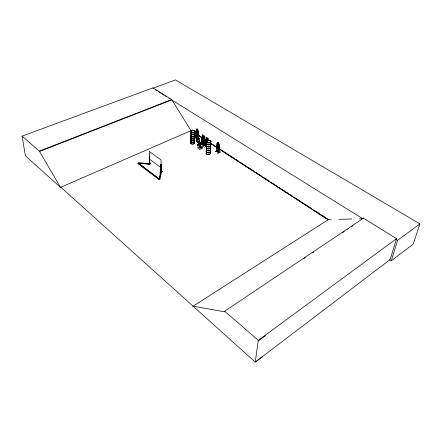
<?xml version="1.0" encoding="UTF-8"?>
<svg xmlns="http://www.w3.org/2000/svg" width="442" height="442" viewBox="0 0 442 442"><rect width="100%" height="100%" fill="white"/><g stroke="black" fill="none" stroke-linecap="round" stroke-linejoin="round"><path stroke-width="0.66" d="M262.294 356.799L255.238 362.081L60.819 187.22L60.493 187.391L25.393 155.794L22.1 136.119L152.926 87.897L171.689 99.56L191.016 130.644M198.016 130.572C196.242 129.882 196.756 129.152 196.491 129.931L196.43 131.639L196.756 132.6L197.414 133.025L197.861 130.815L197.519 130.28L198.265 131.031L197.966 138.981L195.823 137.595L195.972 137.285L196.154 137.7L196.193 130.18L195.999 137.722M195.85 137.622L196.386 129.523M196.856 129.854L196.894 128.876L197.602 129.329L197.541 130.268L197.552 129.357L196.889 128.937M196.778 139.517L199.359 138.473L196.784 139.363M196.795 139.49L199.254 138.263L196.894 139.589M198.11 131.412L197.762 138.86M198.027 131.451L198.309 131.539L198.06 138.937L195.85 137.6M200.11 142.429L198.85 143.202L200.375 144.186L201.624 143.606M199.502 142.628L199.475 143.291L199.972 143.611L200.381 142.772L199.502 142.628L200.381 142.772M199.883 142.451L199.856 143.114L200.353 143.435M199.972 143.611L199.999 142.948M199.883 147.982L200.226 147.821L199.883 147.982L200.055 143.948M200.977 143.142L201.005 142.479L200.508 142.158L200.099 142.998L201.629 143.407L200.381 143.993L198.861 143.009M202.58 148.004L200.651 146.75L202.58 148.042L199.889 149.274M200.209 147.998L200.381 143.965M200.48 142.821L200.508 142.158M200.602 144.749L203.077 143.457L200.613 144.595M200.596 143.318L200.624 142.655L200.127 142.335M203.795 142.573L204.132 141.854L203.812 142.617L202.099 141.517L202.016 138.009L203.983 138.921M201.845 143.54L202.436 134.722L204.143 135.821L204.353 136.904L204 145.633L204.099 135.854M201.906 144.175L202.132 136.777L202.419 136.865M202.044 143.667L202.331 136.91M202.132 143.628L202.248 140.921M202.823 146.158L205.397 145.098L202.812 146.031M204.066 145.567L203.773 145.495L204.193 138.003L204.088 145.589L201.966 144.341M204.364 147.192L206.834 146.042M202.828 146.042L205.397 145.098M201.276 143.407L201.353 143.285A0.751 0.431 65.1 0 1 202.022 143.197A0.751 0.431 65.1 0 1 202.276 144.274A0.751 0.431 65.1 0 1 201.513 143.993C194.839 142.733 206.143 143.871 199.353 143.153M206.276 137.23L205.596 146.727L205.839 143.274M205.906 141.915L206.232 137.197L207.989 138.296L208.105 140.644M206.149 139.379L205.906 146.805L205.679 146.645M206.199 140.015L205.823 146.843L205.574 146.711M205.906 146.805L205.762 146.556M207.248 142.655L206.519 142.18L206.591 141.247M206.53 142.678L206.712 139.202L207.397 139.644L207.315 141.368L206.966 140.313L206.508 140.921L206.873 142.031M206.629 148.683L206.624 148.667A2.144 1.199 2.9 0 0 206.944 150.263A2.144 1.199 2.9 0 0 209.696 150.44A2.144 1.199 2.9 0 0 210.326 148.96M207.707 141.031L207.436 138.899L206.751 138.457L206.348 138.965L206.16 142.446L206.497 143.412M208.132 140.628L207.989 138.296M215.392 151.733L217.873 150.407L215.398 151.578M218.63 143.777L218.685 142.843L217.906 142.374L217.37 145.158L217.702 146.136L218.403 146.589L218.823 146.092L218.928 144.357L218.575 143.805L219.359 144.589L218.851 152.65L216.608 151.181L217.077 143.158L217.376 143.004M219.094 145.009L218.597 152.496L219.094 145.009L219.387 145.103L218.939 152.612L216.696 151.142L217.132 143.175M216.762 151.313L217.353 143.794L216.889 151.252M220.144 151.888L217.679 153.076M218.575 143.805L218.685 142.843M396.518 238.658L258.299 340.34L255.238 362.081L390.175 259.515L396.518 238.658L363.479 218.149L224.702 311.201L224.647 311.842L193.093 306.184M200.06 143.484L200.392 143.506M160.043 179.176L161.435 171.932L160.75 171.888L159.347 178.888L160.043 179.176L159.352 179.132L138.457 163.142L137.915 163.385L158.816 179.386L159.369 179.12L138.457 163.142L150.004 164.142L138.468 163.38L138.556 162.755L150.092 163.755L146.7 163.529M159.352 179.132L160.75 171.888M150.004 164.142L150.087 163.518M363.324 218.751L363.479 218.149M197.165 141.048A0.746 0.425 65.4 0 0 196.486 140.213A0.746 0.425 65.4 0 0 196.27 141.026A0.746 0.425 65.4 0 0 197.022 141.578L199.005 143.418C199.292 141.589 194.64 139.368 199.115 143.02M199.005 143.418L199.182 142.987M389.562 259.692L391.297 260.813L397.557 240.393L419.9 223.873L175.496 79.919L152.932 88.245L152.926 87.897M419.9 223.873L413.27 244.045L391.297 260.813M202.176 135.501L202.453 134.766M210.11 141.225L209.95 141.213M207.74 142.412L207.497 142.318M207.281 142.346L207.85 142.208M203.182 137.782L202.491 138.324L202.906 139.666L202.375 140.418L202.618 140.6L203.049 139.97L203.64 141.263L203.204 139.865L203.729 139.053L203.309 137.722L203.845 136.976L203.613 136.799L203.176 137.434L202.585 136.13L203.011 137.534L202.508 138.258L203.055 139.55L203.718 139.103L203.143 137.838M148.214 164.369L150.877 163.048M194.137 130.976L194.253 130.92M191.784 132.081L191.894 131.992A2.083 1.122 1.9 0 0 190.955 133.473A2.083 1.122 1.9 0 0 193.74 134.064A2.083 1.122 1.9 0 0 194.707 132.589M194.729 132.705A2.111 1.138 1.9 0 1 193.745 134.197A2.111 1.138 1.9 0 1 190.927 133.6A2.111 1.138 1.9 0 1 191.916 132.103C191.927 131.539 191.115 132.202 191.8 131.815M219.204 147.087L218.862 147.849L217.105 146.711L216.956 145.633M197.082 136.981L194.613 138.075M215.37 151.694L217.845 150.523M200.397 146.551L199.27 143.672L199.569 143.556L200.801 146.352A0.746 0.425 64.9 0 1 201.425 147.357A0.746 0.425 64.9 0 1 200.817 147.589A0.746 0.425 64.9 0 1 200.469 146.517M218.619 152.214C220.989 153.352 213.259 149.147 218.762 152.197M197.977 138.716L196.071 137.55L197.944 138.716M160.882 171.927L161.137 172.374L161.043 159.916L149.341 151.462L149.578 163.844L149.877 163.905M160.882 172.209L161.242 172.319L160.965 164.468L160.921 172.236M149.893 163.65L149.562 163.8M198.132 145.219L199.298 143.578L198.977 143.302L197.762 144.711A0.746 0.42 65.1 0 0 197.231 145.092A0.746 0.42 65.1 0 0 197.856 146.009A0.746 0.42 65.1 0 0 198.171 145.308L199.353 143.722L199.06 143.678M206.42 143.081L206.176 142.899L206.718 142.147L206.292 140.832L206.834 140.015L206.408 138.6L207 139.91L207.674 139.418L207.138 140.202L207.541 141.462M207.591 142.435L207.9 142.352M199.287 143.749C199.165 142.103 196.248 147.192 199.11 143.457L199.298 143.578M199.077 143.385L197.093 141.545A0.746 0.425 65.4 0 1 196.342 140.992A0.746 0.425 65.4 0 1 196.557 140.18A0.746 0.425 65.4 0 1 197.237 141.015L197.171 141.142M258.211 340.981L265.465 335.716M206.094 140.926L206.11 140.324L206.602 140.666M303.571 258.863L305.289 257.708M312.721 252.719L313.864 251.951M342.462 232.757L344.18 231.602M347.611 229.299L348.755 228.531M351.611 226.613L352.755 225.845M192.712 306.428L328.505 219.519L331.235 219.459M207.536 142.346L207.746 142.446M203.933 139.523L204.243 139.385L203.994 138.899M217.784 153.297L220.166 152.042M159.811 172.861L162.584 171.568M159.822 172.999L162.59 171.689M137.915 163.385L158.816 179.143L159.363 178.883M200.171 146.44L197.48 147.7L199.889 149.313M200.867 146.363L199.27 143.672M207.315 141.086L205.878 140.445M199.475 143.672L201.469 143.899M219.331 144.606L219.116 144.092M217.105 146.711L218.873 147.794M199.447 140.573L199.419 143.208L199.508 140.573A0.751 0.431 65.4 0 0 199.624 139.666A0.751 0.431 65.4 0 0 198.856 139.247A0.751 0.431 65.4 0 0 199.005 140.296M200.624 142.655L201.005 142.479M207.364 140.164L206.618 139.694L206.602 140.606M161.164 164.617L160.866 164.518M203.85 145.241L202.049 144.164M202.839 146.186L205.298 145.026M201.911 140.468L202.099 141.517M217.851 143.307L217.365 142.965L219.105 144.114M217.144 143.661L217.353 143.794M199.115 142.97L199.071 140.368L199.044 143.004L199.491 143.18M203.491 138.606L203.85 139.153M202.016 138.009L203.972 139.545L203.955 138.932M204.397 138.131L204.11 138.042M206.519 142.18L207.226 142.611M149.534 156.131L149.899 163.927M202.259 138.462L202.044 137.987M194.524 138.037L196.983 136.943M196.215 133.18L197.883 134.202L198.176 133.49L197.872 134.252L196.215 133.18L196.055 132.119L196.242 133.169M198.265 131.031L197.939 138.981M22.1 136.119L39.377 151.12L60.466 187.369L191.281 130.528M60.466 187.369L60.819 187.22M39.377 151.12L171.689 99.56M39.432 151.495L171.689 99.909L363.053 218.934M202.43 138.252L202.812 138.175M203.48 139.197L203.856 139.125M206.243 140.727L206.629 140.65M338.743 219.293L351.716 219.005M359.224 218.845L361.959 218.784M191.756 132.147L191.469 132.042M161.098 172.358L160.965 164.468M202 144.341L203.977 145.617M140.6 163.126L143.987 163.352M160.75 172.126L161.435 171.932M155.275 89.704L157.037 90.798M158.208 91.527L160.551 92.98M161.722 93.71L164.07 95.168M165.242 95.897L166.413 96.627M168.756 98.085L169.927 98.815M395.8 239.304L397.557 240.393M202.795 138.484L203.48 138.915L202.817 138.451M217.928 142.423L218.63 142.871M198.231 135.031L202.281 137.661M213.287 144.794L219.652 148.926M220.812 149.678L223.127 151.181M224.287 151.932L227.182 153.805M228.337 154.556L234.708 158.689M235.868 159.44L238.757 161.319M239.918 162.07L242.233 163.568M243.393 164.319L246.288 166.198M247.443 166.949L253.813 171.082M256.128 172.584L261.918 176.336M263.659 177.463L269.449 181.22M271.184 182.347L276.974 186.099M278.709 187.226L281.024 188.728M282.184 189.48L285.079 191.358M286.239 192.11L288.554 193.613M290.289 194.734L292.604 196.237M293.764 196.988L296.659 198.867M297.82 199.618L300.135 201.121M301.289 201.872L304.184 203.751M305.345 204.497L307.66 206M308.82 206.751L311.715 208.63M314.03 210.132L319.24 213.514M321.555 215.011L327.345 218.768M202.95 143.528L200.491 144.656M194.491 132.898L202.016 137.782M203.756 138.91L206.071 140.412M210.701 143.418L328.235 219.691M190.077 130.186L191.231 130.937M194.701 133.186L201.64 137.694M203.95 139.191L205.685 140.318M210.889 143.7L217.829 148.203M218.983 148.954L328.273 219.901M206.077 140.915L206.618 141.236L206.265 140.689M207.154 142.059L206.718 141.772L207.138 142.368M202.132 144.125L203.955 145.341M149.495 159.186L161.087 167.7M197.9 144.733L197.834 144.678A0.746 0.42 65.1 0 0 197.303 145.059A0.746 0.42 65.1 0 0 197.928 145.976A0.746 0.42 65.1 0 0 198.243 145.28L198.204 145.186M224.702 311.201L258.299 340.34M202.458 138.213L202.806 138.755M201.403 143.932L201.447 144.02A0.751 0.431 65.1 0 0 202.204 144.302A0.751 0.431 65.1 0 0 201.955 143.23A0.751 0.431 65.1 0 0 201.281 143.318M199.447 143.086A0.657 0.37 65.2 0 1 199.392 144.02A0.657 0.37 65.2 0 1 198.767 143.109A0.657 0.37 65.2 0 1 199.447 143.086L199.546 143.644M198.966 142.899A0.652 0.37 65.2 0 1 199.486 142.843A0.652 0.37 65.2 0 1 199.806 143.667A0.652 0.37 65.2 0 1 199.342 143.865M199.132 143.644A0.652 0.37 65.2 0 1 198.944 143.031M210.58 147.269A2.116 1.177 2.9 0 1 208.121 148.589A2.116 1.177 2.9 0 1 206.745 146.738M210.585 147.319A2.122 1.182 2.9 0 1 208.116 148.639A2.122 1.182 2.9 0 1 206.74 146.777M210.596 143.252A2.127 1.171 2.9 0 1 208.862 144.893A2.127 1.171 2.9 0 1 206.679 143.28M210.613 142.899A2.133 1.171 2.9 0 1 208.878 144.54A2.133 1.171 2.9 0 1 206.696 142.926M210.668 145.645A2.122 1.177 2.9 0 1 208.475 146.987A2.122 1.177 2.9 0 1 206.58 145.374M210.525 145.109A2.155 1.193 2.9 0 1 208.768 146.783A2.155 1.193 2.9 0 1 206.563 145.142M210.69 145.291A2.127 1.177 2.9 0 1 208.497 146.633A2.127 1.177 2.9 0 1 206.596 145.026M210.63 143.125A2.16 1.188 2.9 0 1 208.867 144.788A2.16 1.188 2.9 0 1 206.657 143.153M210.635 143.015A2.16 1.188 2.9 0 1 208.873 144.683A2.16 1.188 2.9 0 1 206.663 143.042M210.21 151.131A2.138 1.199 2.9 0 1 209.585 152.617A2.138 1.199 2.9 0 1 206.839 152.435A2.138 1.199 2.9 0 1 206.519 150.893M210.58 147.407A2.122 1.182 2.9 0 1 208.116 148.727A2.122 1.182 2.9 0 1 206.734 146.871M210.177 151.258A2.111 1.182 2.9 0 1 209.563 152.722A2.111 1.182 2.9 0 1 206.856 152.545A2.111 1.182 2.9 0 1 206.536 151.02M210.563 147.578A2.116 1.177 2.9 0 1 208.105 148.899A2.116 1.177 2.9 0 1 206.734 147.048M210.094 152.91A2.111 1.188 2.9 0 1 208.375 154.573A2.111 1.188 2.9 0 1 206.215 152.943M210.315 149.07A2.144 1.199 2.9 0 1 209.69 150.545A2.144 1.199 2.9 0 1 206.939 150.368A2.144 1.199 2.9 0 1 206.618 148.827M210.193 150.915A2.111 1.182 2.9 0 1 209.58 152.38A2.111 1.182 2.9 0 1 206.873 152.197A2.111 1.182 2.9 0 1 206.552 150.678M210.287 149.192A2.116 1.182 2.9 0 1 209.668 150.656A2.116 1.182 2.9 0 1 206.955 150.479A2.116 1.182 2.9 0 1 206.635 148.954M210.215 151.026A2.138 1.199 2.9 0 1 209.591 152.512A2.138 1.199 2.9 0 1 206.845 152.33A2.138 1.199 2.9 0 1 206.524 150.783M210.304 148.849A2.116 1.182 2.9 0 1 209.685 150.308A2.116 1.182 2.9 0 1 206.972 150.131A2.116 1.182 2.9 0 1 206.652 148.606M210.088 152.982A2.111 1.188 2.9 0 1 208.37 154.645A2.111 1.188 2.9 0 1 206.21 153.015M194.74 136.904A2.072 1.122 1.9 0 1 192.552 138.18A2.072 1.122 1.9 0 1 190.756 136.644A2.077 1.127 1.9 0 0 192.552 138.23A2.077 1.127 1.9 0 0 194.745 136.948M194.729 132.81A2.111 1.138 1.9 0 1 194.06 134.213A2.111 1.138 1.9 0 1 191.353 134.036A2.111 1.138 1.9 0 1 191.088 132.572M191.452 132.362A2.111 1.138 1.9 0 1 191.916 132.213M194.695 132.937A2.083 1.122 1.9 0 1 194.038 134.318A2.083 1.122 1.9 0 1 191.369 134.147A2.083 1.122 1.9 0 1 191.104 132.705M194.629 135.009A2.077 1.122 1.9 0 1 192.872 136.578A2.077 1.122 1.9 0 1 190.8 135.031M194.657 134.882A2.105 1.138 1.9 0 1 192.878 136.473A2.105 1.138 1.9 0 1 190.778 134.904M194.662 134.777A2.105 1.138 1.9 0 1 192.883 136.368A2.105 1.138 1.9 0 1 190.778 134.799M194.64 134.661A2.077 1.122 1.9 0 1 192.883 136.23A2.077 1.122 1.9 0 1 190.811 134.683M194.745 137.037A2.077 1.127 1.9 0 1 192.546 138.324A2.077 1.127 1.9 0 1 190.745 136.777M194.375 142.451A2.055 1.133 1.9 0 1 193.723 143.849A2.055 1.133 1.9 0 1 191.088 143.678A2.055 1.133 1.9 0 1 190.833 142.219M194.729 137.208A2.066 1.122 1.9 0 1 192.541 138.49A2.066 1.122 1.9 0 1 190.751 136.948M194.381 142.495A2.061 1.138 1.9 0 1 193.729 143.899A2.061 1.138 1.9 0 1 191.082 143.722A2.061 1.138 1.9 0 1 190.828 142.263M194.668 139.103A2.066 1.127 1.9 0 1 192.48 140.385A2.066 1.127 1.9 0 1 190.69 138.843M194.684 138.755A2.066 1.127 1.9 0 1 192.491 140.042A2.066 1.127 1.9 0 1 190.701 138.495M194.137 140.606A2.061 1.133 1.9 0 1 194.171 142.064A2.061 1.133 1.9 0 1 191.563 142.274A2.061 1.133 1.9 0 1 190.629 140.887M194.165 140.479A2.094 1.149 1.9 0 1 194.198 141.959A2.094 1.149 1.9 0 1 191.552 142.169A2.094 1.149 1.9 0 1 190.607 140.76M194.165 140.374A2.094 1.149 1.9 0 1 194.198 141.854A2.094 1.149 1.9 0 1 191.557 142.064A2.094 1.149 1.9 0 1 190.612 140.655M194.148 140.263A2.066 1.133 1.9 0 1 194.182 141.722A2.066 1.133 1.9 0 1 191.574 141.932A2.066 1.133 1.9 0 1 190.64 140.545M194.701 138.981A2.099 1.144 1.9 0 1 192.485 140.285A2.099 1.144 1.9 0 1 190.668 138.716M194.707 138.876A2.099 1.144 1.9 0 1 192.485 140.175A2.099 1.144 1.9 0 1 190.668 138.611M196.845 130.158L196.784 131.871L197.441 132.296L197.508 130.583L196.618 129.976L197.027 131.307L196.524 132.097L197.171 131.605L197.745 132.887L197.32 131.501L197.806 130.733L197.171 131.186L196.845 130.152M196.999 129.163L197.414 129.744L196.999 129.163M202.53 136.495L202.359 139.965L202.69 140.932L203.375 141.368L203.773 140.865L203.928 137.401L203.602 136.423L202.922 135.987L202.53 136.495M202.889 136.727L202.723 140.197L203.408 140.633L203.569 137.164L202.889 136.727M202.966 137.484L203.392 138.07L202.966 137.484M202.906 139.296L203.326 139.882L202.906 139.296M206.784 139.959L207.215 140.55L206.784 139.959M217.851 143.667L217.746 145.396L218.447 145.849L218.552 144.114L217.613 143.468L218.017 144.832L217.458 145.622L218.166 145.136L218.757 146.457L218.326 145.037C219.746 142.838 217.436 146.114 217.851 143.656M218.044 142.661L218.475 143.258L218.044 142.661M205.917 143.987L205.734 142.932L205.939 143.97M208.027 140.484L208.027 140.484M202.828 137.208L203.563 137.672L202.828 137.208M203.464 140.158L202.712 139.7L203.464 140.158M207.641 142.551A2.138 1.171 2.9 0 0 210.939 141.738A2.138 1.171 2.9 0 0 207.834 140.528A2.138 1.171 2.9 0 0 207.641 142.551M207.641 142.722A2.127 1.166 2.9 0 0 210.922 141.915A2.127 1.166 2.9 0 0 207.828 140.705A2.127 1.166 2.9 0 0 207.641 142.722M207.641 142.611A2.138 1.171 2.9 0 0 210.933 141.805A2.138 1.171 2.9 0 0 207.834 140.589A2.138 1.171 2.9 0 0 207.641 142.611M191.712 132.186A2.088 1.122 1.9 0 0 194.972 131.418A2.088 1.122 1.9 0 0 191.977 130.257A2.088 1.122 1.9 0 0 191.712 132.186M191.712 132.357A2.083 1.116 1.9 0 0 194.961 131.594A2.083 1.116 1.9 0 0 191.977 130.434A2.083 1.116 1.9 0 0 191.712 132.357M191.712 132.246A2.088 1.122 1.9 0 0 194.972 131.484A2.088 1.122 1.9 0 0 191.977 130.318A2.088 1.122 1.9 0 0 191.712 132.246"/></g></svg>
